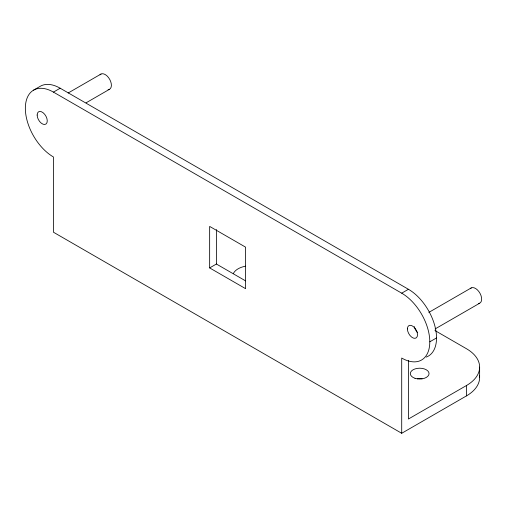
<?xml version="1.0" encoding="UTF-8"?>
<svg xmlns="http://www.w3.org/2000/svg" width="507" height="507" viewBox="0 0 507 507"><rect width="100%" height="100%" fill="white"/><g stroke="black" fill="none" stroke-linecap="round" stroke-linejoin="round"><path stroke-width="0.76" d="M33.576 90.138L40.319 86.247A39.717 22.935 60 0 1 60.175 88.218L408.446 289.288A39.717 22.935 60 0 1 434.892 326.058A39.717 22.935 60 0 1 426.273 357.074M479.495 375.459A45.123 26.053 0 0 1 466.421 395.923L401.709 433.282L53.438 232.212L53.438 156.974A39.717 22.935 60 0 1 25.35 108.321A39.717 22.935 60 0 1 53.438 92.109L60.175 88.218M68.16 93.003L101.045 74.022M86.095 102.813L109.385 89.365M209.651 267.918L245.603 288.673L245.603 247.163L209.651 226.407L209.651 267.918L216.394 264.027L245.559 280.865M53.438 92.109L401.709 293.179L408.446 289.288M428.833 312.407L471.307 287.887M435.12 328.935L479.647 303.23M401.709 433.282L401.709 358.043A39.717 22.935 60 0 0 429.797 341.826L436.533 337.935M434.936 330.526L466.421 348.702A45.123 26.053 0 0 1 466.421 385.548L408.446 419.016L408.446 360.477M479.635 367.125L479.635 377.506M466.421 385.548L466.421 395.923M216.394 229.563L216.394 264.027M401.709 293.179A39.717 22.935 60 0 1 429.797 341.826M417.476 332.421A7.149 4.126 60 0 1 414.32 326.622M417.255 378.761A9.373 5.412 0 0 1 422.109 378.761M233.359 273.565A18.429 10.641 0 0 1 245.629 266.169M470.268 288.711A8.739 5.045 60 0 1 480.034 293.369A8.739 5.045 60 0 1 478.329 303.535M100.006 74.846A8.739 5.045 60 0 1 109.772 79.504A8.739 5.045 60 0 1 108.067 89.669M37.144 115.038A7.149 4.126 60 0 0 44.73 124.475A7.149 4.126 60 0 0 44.73 114.36A7.149 4.126 60 0 0 37.144 115.038M407.406 328.904A7.149 4.126 60 0 0 414.992 338.334A7.149 4.126 60 0 0 414.992 328.225A7.149 4.126 60 0 0 407.406 328.904M414.999 378.298A9.373 5.412 0 0 0 429.055 373.608A9.373 5.412 0 0 0 414.999 368.925A9.373 5.412 0 0 0 414.999 378.298"/></g></svg>
